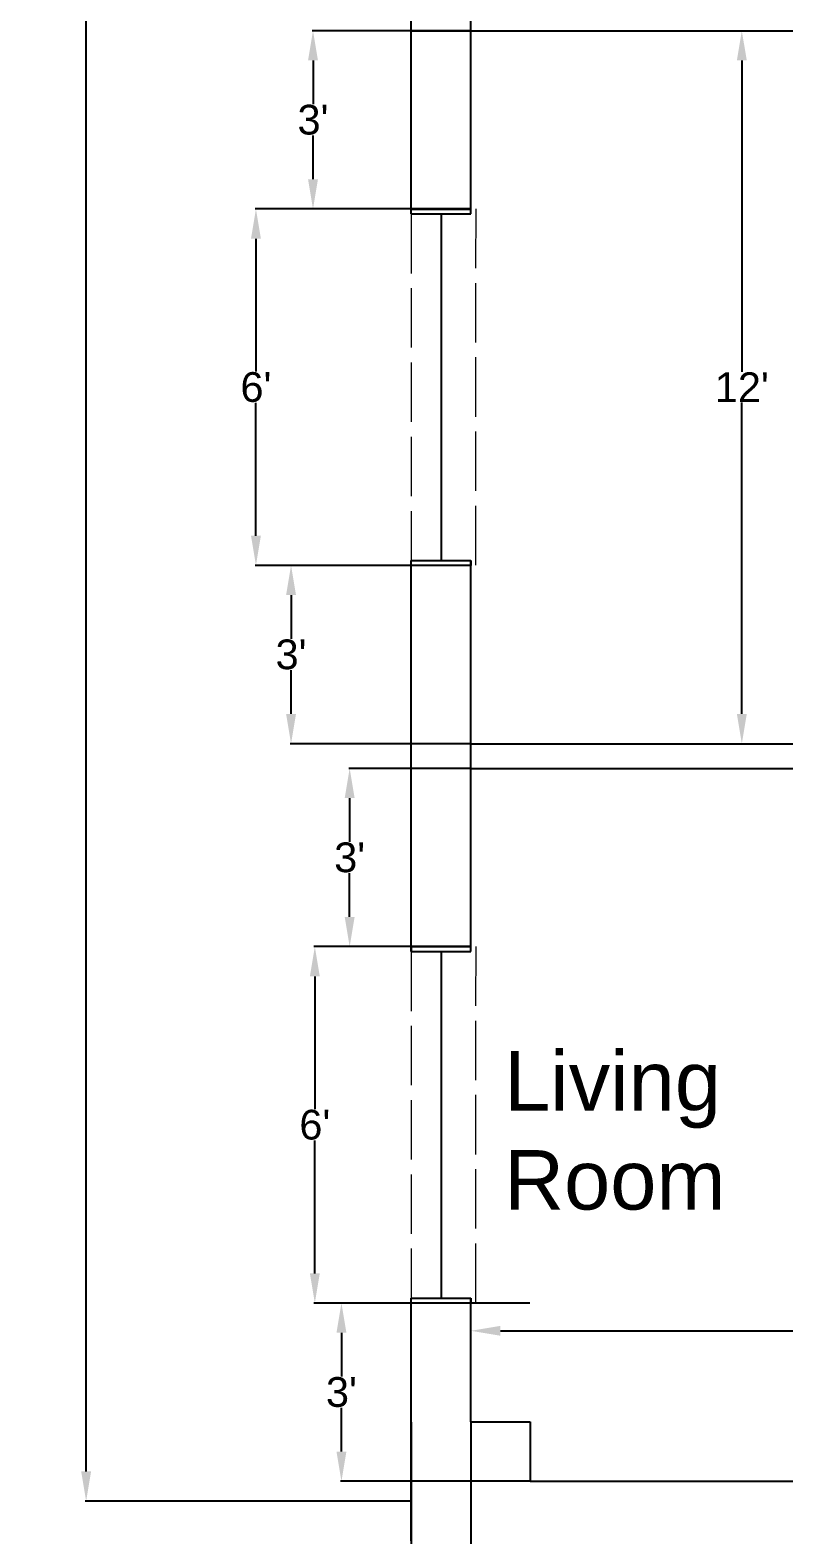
# Model space of a CAD drawing. Header units: inches. Extents: x 2169 to 3045, y 1192 to 2064.
# Drawn here: x 2168.8 to 2321, y 1382.8 to 1686.7 of the extents above; entities that cross this region are included whole.
import ezdxf

# ---------------------------------------------------------------- set-up
doc = ezdxf.new("R2010")
doc.units = ezdxf.units.IN
doc.linetypes.add('ACAD_ISO02W100', pattern=[15, 12, -3])
for name, color, linetype in [('A PLAN ANNO DIM', 9, 'Continuous'), ('A PLAN ANNO ROOM NAME', 4, 'Continuous'), ('A PLAN WALL EXTERIOR', 4, 'Continuous'), ('A PLAN WALL INTERIOR', 5, 'Continuous'), ('A PLAN WINDOW FRAME', 3, 'Continuous'), ('A PLAN WINDOW GLAZING', 8, 'Continuous')]:
    doc.layers.add(name, color=color, linetype=linetype)
doc.layers.add('A PLAN DOOR SWING', color=1, linetype='ACAD_ISO02W100', lineweight=0)
doc.styles.get("Standard").update_dxf_attribs({"font": 'Arial.ttf'})
doc.dimstyles.get("Standard").update_dxf_attribs({"dimtxt": 6, "dimasz": 6, "dimexe": 0.18, "dimexo": 0.0625, "dimgap": 0.09, "dimtad": 0, "dimtih": 1, "dimtoh": 1, "dimdec": 4, "dimzin": 0, "dimdsep": 46, "dimlunit": 4, "dimtxsty": 'Standard', "dimcen": 0.1875, "dimadec": 0, "dimazin": 0, "dimtfac": 1, "dimtdec": 4, "dimtofl": 0, "dimtmove": 0, "dimatfit": 3, "dimfxl": 1, "dimtolj": 1, "dimtzin": 0, "dimarcsym": 0})

# ---------------------------------------------------------------- blocks, each defined once
blk = doc.blocks.new('*D1')
at = {"layer": 'A PLAN ANNO DIM', "color": 0, "lineweight": -2, "transparency": 16777216}
for p, q in [((2245.74, 2007.58), (2179.97, 2007.58)), ((2180.15, 2001.58), (2180.15, 1704.88)), ((2180.15, 1395.58), (2180.15, 1698.58)), ((2245.74, 1389.58), (2179.97, 1389.58))]:
    blk.add_line(p, q, dxfattribs=at)
at = {"layer": 'A PLAN ANNO DIM', "color": 0, "transparency": 16777216}
for points in [[(2179.15, 2001.58), (2181.15, 2001.58), (2180.15, 2007.58)], [(2179.15, 1395.58), (2181.15, 1395.58), (2180.15, 1389.58)]]:
    blk.add_solid(points, dxfattribs=at)
at = {"layer": 'Defpoints', "color": 0, "transparency": 16777216}
for p in [(2245.8, 2007.58), (2180.15, 1389.58), (2245.8, 1389.58)]:
    blk.add_point(p, dxfattribs=at)
at = {"layer": 'A PLAN ANNO DIM', "color": 0, "transparency": 16777216, "insert": (2180.15, 1701.73), "char_height": 6, "attachment_point": 5}
blk.add_mtext('\\A1;51\'-6"', dxfattribs=at)
blk = doc.blocks.new('*D43')
at = {"layer": 'A PLAN ANNO DIM', "color": 0, "lineweight": -2, "transparency": 16777216}
for p, q in [((2245.8, 1405.51), (2245.8, 1357.23)), ((2257.8, 1405.51), (2257.8, 1357.23)), ((2239.8, 1357.41), (2233.8, 1357.41)), ((2263.8, 1357.41), (2269.8, 1357.41))]:
    blk.add_line(p, q, dxfattribs=at)
at = {"layer": 'A PLAN ANNO DIM', "color": 0, "transparency": 16777216}
for points in [[(2239.8, 1358.41), (2239.8, 1356.41), (2245.8, 1357.41)], [(2263.8, 1358.41), (2263.8, 1356.41), (2257.8, 1357.41)]]:
    blk.add_solid(points, dxfattribs=at)
at = {"layer": 'Defpoints', "color": 0, "transparency": 16777216}
for p in [(2245.8, 1405.58), (2257.8, 1405.58), (2245.8, 1357.41)]:
    blk.add_point(p, dxfattribs=at)
at = {"layer": 'A PLAN ANNO DIM', "color": 0, "transparency": 16777216, "insert": (2251.8, 1357.41), "char_height": 6, "attachment_point": 5}
blk.add_mtext("\\A1;1'", dxfattribs=at)
blk = doc.blocks.new('*D56')
at = {"layer": 'A PLAN ANNO DIM', "color": 0, "lineweight": -2, "transparency": 16777216}
for p, q in [((2309.36, 1686.58), (2312.7, 1686.58)), ((2312.52, 1680.58), (2312.52, 1617.68)), ((2312.52, 1548.58), (2312.52, 1611.47)), ((2309.36, 1542.58), (2312.7, 1542.58))]:
    blk.add_line(p, q, dxfattribs=at)
at = {"layer": 'A PLAN ANNO DIM', "color": 0, "transparency": 16777216}
for points in [[(2311.52, 1680.58), (2313.52, 1680.58), (2312.52, 1686.58)], [(2311.52, 1548.58), (2313.52, 1548.58), (2312.52, 1542.58)]]:
    blk.add_solid(points, dxfattribs=at)
at = {"layer": 'Defpoints', "color": 0, "transparency": 16777216}
for p in [(2309.3, 1686.58), (2312.52, 1686.58), (2309.3, 1542.58)]:
    blk.add_point(p, dxfattribs=at)
at = {"layer": 'A PLAN ANNO DIM', "color": 0, "transparency": 16777216, "insert": (2312.52, 1614.58), "char_height": 6, "attachment_point": 5}
blk.add_mtext("\\A1;12'", dxfattribs=at)
blk = doc.blocks.new('*D57')
at = {"layer": 'A PLAN ANNO DIM', "color": 0, "lineweight": -2, "transparency": 16777216}
for p, q in [((2257.8, 1405.64), (2257.8, 1424.16)), ((2263.8, 1423.98), (2387.35, 1423.98)), ((2531.8, 1423.98), (2408.25, 1423.98)), ((2537.8, 1405.64), (2537.8, 1424.16))]:
    blk.add_line(p, q, dxfattribs=at)
at = {"layer": 'A PLAN ANNO DIM', "color": 0, "transparency": 16777216}
for points in [[(2263.8, 1424.98), (2263.8, 1422.98), (2257.8, 1423.98)], [(2531.8, 1424.98), (2531.8, 1422.98), (2537.8, 1423.98)]]:
    blk.add_solid(points, dxfattribs=at)
at = {"layer": 'Defpoints', "color": 0, "transparency": 16777216}
for p in [(2537.8, 1423.98), (2257.8, 1405.58), (2537.8, 1405.58)]:
    blk.add_point(p, dxfattribs=at)
at = {"layer": 'A PLAN ANNO DIM', "color": 0, "transparency": 16777216, "insert": (2397.8, 1423.98), "char_height": 6, "attachment_point": 5}
blk.add_mtext('\\A1;23\'-4"', dxfattribs=at)
blk = doc.blocks.new('*D68')
at = {"layer": 'A PLAN ANNO DIM', "color": 0, "lineweight": -2, "transparency": 16777216}
for p, q in [((2257.74, 1686.58), (2225.77, 1686.58)), ((2225.95, 1680.58), (2225.95, 1671.73)), ((2225.95, 1656.58), (2225.95, 1665.42)), ((2257.74, 1650.58), (2225.77, 1650.58))]:
    blk.add_line(p, q, dxfattribs=at)
at = {"layer": 'A PLAN ANNO DIM', "color": 0, "transparency": 16777216}
for points in [[(2224.95, 1680.58), (2226.95, 1680.58), (2225.95, 1686.58)], [(2224.95, 1656.58), (2226.95, 1656.58), (2225.95, 1650.58)]]:
    blk.add_solid(points, dxfattribs=at)
at = {"layer": 'Defpoints', "color": 0, "transparency": 16777216}
for p in [(2257.8, 1686.58), (2225.95, 1650.58), (2257.8, 1650.58)]:
    blk.add_point(p, dxfattribs=at)
at = {"layer": 'A PLAN ANNO DIM', "color": 0, "transparency": 16777216, "insert": (2225.95, 1668.58), "char_height": 6, "attachment_point": 5}
blk.add_mtext("\\A1;3'", dxfattribs=at)
blk = doc.blocks.new('*D69')
at = {"layer": 'A PLAN ANNO DIM', "color": 0, "lineweight": -2, "transparency": 16777216}
for p, q in [((2245.74, 1650.58), (2214.25, 1650.58)), ((2214.43, 1644.58), (2214.43, 1617.73)), ((2214.43, 1584.58), (2214.43, 1611.42)), ((2245.74, 1578.58), (2214.25, 1578.58))]:
    blk.add_line(p, q, dxfattribs=at)
at = {"layer": 'A PLAN ANNO DIM', "color": 0, "transparency": 16777216}
for points in [[(2213.43, 1644.58), (2215.43, 1644.58), (2214.43, 1650.58)], [(2213.43, 1584.58), (2215.43, 1584.58), (2214.43, 1578.58)]]:
    blk.add_solid(points, dxfattribs=at)
at = {"layer": 'Defpoints', "color": 0, "transparency": 16777216}
for p in [(2245.8, 1650.58), (2214.43, 1578.58), (2245.8, 1578.58)]:
    blk.add_point(p, dxfattribs=at)
at = {"layer": 'A PLAN ANNO DIM', "color": 0, "transparency": 16777216, "insert": (2214.43, 1614.58), "char_height": 6, "attachment_point": 5}
blk.add_mtext("\\A1;6'", dxfattribs=at)
blk = doc.blocks.new('*D70')
at = {"layer": 'A PLAN ANNO DIM', "color": 0, "lineweight": -2, "transparency": 16777216}
for p, q in [((2257.74, 1578.58), (2221.34, 1578.58)), ((2221.52, 1572.58), (2221.52, 1563.73)), ((2221.52, 1548.58), (2221.52, 1557.42)), ((2257.74, 1542.58), (2221.34, 1542.58))]:
    blk.add_line(p, q, dxfattribs=at)
at = {"layer": 'A PLAN ANNO DIM', "color": 0, "transparency": 16777216}
for points in [[(2220.52, 1572.58), (2222.52, 1572.58), (2221.52, 1578.58)], [(2220.52, 1548.58), (2222.52, 1548.58), (2221.52, 1542.58)]]:
    blk.add_solid(points, dxfattribs=at)
at = {"layer": 'Defpoints', "color": 0, "transparency": 16777216}
for p in [(2257.8, 1578.58), (2221.52, 1542.58), (2257.8, 1542.58)]:
    blk.add_point(p, dxfattribs=at)
at = {"layer": 'A PLAN ANNO DIM', "color": 0, "transparency": 16777216, "insert": (2221.52, 1560.58), "char_height": 6, "attachment_point": 5}
blk.add_mtext("\\A1;3'", dxfattribs=at)
blk = doc.blocks.new('*D71')
at = {"layer": 'A PLAN ANNO DIM', "color": 0, "lineweight": -2, "transparency": 16777216}
for p, q in [((2257.74, 1537.58), (2233.17, 1537.58)), ((2233.35, 1531.58), (2233.35, 1522.73)), ((2233.35, 1507.58), (2233.35, 1516.42)), ((2257.74, 1501.58), (2233.17, 1501.58))]:
    blk.add_line(p, q, dxfattribs=at)
at = {"layer": 'A PLAN ANNO DIM', "color": 0, "transparency": 16777216}
for points in [[(2232.35, 1531.58), (2234.35, 1531.58), (2233.35, 1537.58)], [(2232.35, 1507.58), (2234.35, 1507.58), (2233.35, 1501.58)]]:
    blk.add_solid(points, dxfattribs=at)
at = {"layer": 'Defpoints', "color": 0, "transparency": 16777216}
for p in [(2257.8, 1537.58), (2233.35, 1501.58), (2257.8, 1501.58)]:
    blk.add_point(p, dxfattribs=at)
at = {"layer": 'A PLAN ANNO DIM', "color": 0, "transparency": 16777216, "insert": (2233.35, 1519.58), "char_height": 6, "attachment_point": 5}
blk.add_mtext("\\A1;3'", dxfattribs=at)
blk = doc.blocks.new('*D72')
at = {"layer": 'A PLAN ANNO DIM', "color": 0, "lineweight": -2, "transparency": 16777216}
for p, q in [((2245.74, 1501.58), (2226.14, 1501.58)), ((2226.32, 1495.58), (2226.32, 1468.73)), ((2226.32, 1435.58), (2226.32, 1462.42)), ((2245.74, 1429.58), (2226.14, 1429.58))]:
    blk.add_line(p, q, dxfattribs=at)
at = {"layer": 'A PLAN ANNO DIM', "color": 0, "transparency": 16777216}
for points in [[(2225.32, 1495.58), (2227.32, 1495.58), (2226.32, 1501.58)], [(2225.32, 1435.58), (2227.32, 1435.58), (2226.32, 1429.58)]]:
    blk.add_solid(points, dxfattribs=at)
at = {"layer": 'Defpoints', "color": 0, "transparency": 16777216}
for p in [(2245.8, 1501.58), (2226.32, 1429.58), (2245.8, 1429.58)]:
    blk.add_point(p, dxfattribs=at)
at = {"layer": 'A PLAN ANNO DIM', "color": 0, "transparency": 16777216, "insert": (2226.32, 1465.58), "char_height": 6, "attachment_point": 5}
blk.add_mtext("\\A1;6'", dxfattribs=at)
blk = doc.blocks.new('*D74')
at = {"layer": 'A PLAN ANNO DIM', "color": 0, "lineweight": -2, "transparency": 16777216}
for p, q in [((2269.74, 1429.58), (2231.51, 1429.58)), ((2231.69, 1423.58), (2231.69, 1414.73)), ((2231.69, 1399.58), (2231.69, 1408.42)), ((2269.74, 1393.58), (2231.51, 1393.58))]:
    blk.add_line(p, q, dxfattribs=at)
at = {"layer": 'A PLAN ANNO DIM', "color": 0, "transparency": 16777216}
for points in [[(2230.69, 1423.58), (2232.69, 1423.58), (2231.69, 1429.58)], [(2230.69, 1399.58), (2232.69, 1399.58), (2231.69, 1393.58)]]:
    blk.add_solid(points, dxfattribs=at)
at = {"layer": 'Defpoints', "color": 0, "transparency": 16777216}
for p in [(2231.69, 1429.58), (2269.8, 1429.58), (2269.8, 1393.58)]:
    blk.add_point(p, dxfattribs=at)
at = {"layer": 'A PLAN ANNO DIM', "color": 0, "transparency": 16777216, "insert": (2231.69, 1411.58), "char_height": 6, "attachment_point": 5}
blk.add_mtext("\\A1;3'", dxfattribs=at)

msp = doc.modelspace()

# ---------------------------------------------------------------- linework, layer by layer
at = {"layer": 'A PLAN ANNO ROOM NAME'}
msp.add_line((2245.80012, 1686.57518), (2545.80012, 1686.57518), dxfattribs=at)
at = {"layer": 'A PLAN DOOR SWING'}
for p, q in [((2258.78927, 1650.62771), (2258.77734, 1578.57518)), ((2245.80012, 1649.57518), (2245.80012, 1579.57518)), ((2258.78927, 1501.62771), (2258.77734, 1429.57518)), ((2245.80012, 1500.57518), (2245.80012, 1430.57518))]:
    msp.add_line(p, q, dxfattribs=at)
at = {"layer": 'A PLAN WALL EXTERIOR'}
for p, q in [((2245.80012, 1649.57518), (2245.80012, 1694.57518)), ((2257.80012, 1649.57518), (2257.80012, 1694.57518)), ((2245.80012, 1500.57518), (2245.80012, 1579.57518)), ((2257.80012, 1500.57518), (2257.80012, 1579.57518)), ((2245.80012, 1381.57518), (2245.80012, 1430.57518)), ((2257.80012, 1405.57518), (2257.80012, 1430.57518)), ((2257.80012, 1405.57518), (2269.80012, 1405.57518)), ((2269.80012, 1405.57518), (2269.80012, 1393.57518)), ((2537.80012, 1393.57518), (2269.80012, 1393.57518))]:
    msp.add_line(p, q, dxfattribs=at)
at = {"layer": 'A PLAN WALL INTERIOR'}
for p, q in [((2257.80012, 1542.57518), (2360.80012, 1542.57518)), ((2257.80012, 1537.57518), (2360.80012, 1537.57518))]:
    msp.add_line(p, q, dxfattribs=at)
at = {"layer": 'A PLAN WINDOW FRAME'}
for p, q in [((2257.80012, 1649.57518), (2257.80012, 1650.57518)), ((2245.80012, 1649.57518), (2257.80012, 1649.57518)), ((2245.80012, 1578.57518), (2245.80012, 1579.57518)), ((2245.80012, 1579.57518), (2257.80012, 1579.57518)), ((2257.80012, 1579.57518), (2257.80012, 1578.57518)), ((2245.80012, 1501.57518), (2245.80012, 1500.57518)), ((2257.80012, 1500.57518), (2257.80012, 1501.57518)), ((2245.80012, 1500.57518), (2257.80012, 1500.57518)), ((2245.80012, 1429.57518), (2245.80012, 1430.57518)), ((2245.80012, 1430.57518), (2257.80012, 1430.57518)), ((2257.80012, 1430.57518), (2257.80012, 1429.57518))]:
    msp.add_line(p, q, dxfattribs=at)
at = {"layer": 'A PLAN WINDOW GLAZING'}
for p, q in [((2245.80012, 1650.57518), (2257.80012, 1650.57518)), ((2251.80012, 1649.57518), (2251.80012, 1579.57518)), ((2257.80012, 1578.57518), (2245.80012, 1578.57518)), ((2257.80012, 1542.57518), (2257.80012, 1578.57518)), ((2257.80012, 1501.57518), (2245.80012, 1501.57518)), ((2251.80012, 1500.57518), (2251.80012, 1430.57518)), ((2257.80012, 1429.57518), (2245.80012, 1429.57518))]:
    msp.add_line(p, q, dxfattribs=at)

# ---------------------------------------------------------------- texts
at = {"layer": 'A PLAN ANNO ROOM NAME', "insert": (2264.52912, 1448.30572), "char_height": 12, "attachment_point": 7}
msp.add_mtext_dynamic_manual_height_columns('Living Room', width=48.6996659, gutter_width=12.5, heights=[0], dxfattribs=at)

# ---------------------------------------------------------------- dimensions: what is measured, and where the dimension line sits
at = {"layer": 'A PLAN ANNO DIM'}
dim = msp.add_linear_dim(base=(2180.1523, 1389.57518), p1=(2245.80012, 2007.57518), p2=(2245.80012, 1389.57518), angle=90, dimstyle='Standard', dxfattribs=at)
dim.commit()
dim.dimension.update_dxf_attribs({"geometry": '*D1', "text_midpoint": (2180.1523, 1701.72862), "dimtype": 160})
for base, p1, p2, angle, picture, middle in [((2225.95309, 1650.57518), (2257.80012, 1686.57518), (2257.80012, 1650.57518), 90, '*D68', (2225.95309, 1668.57518)), ((2312.51952, 1686.57518), (2309.30012, 1542.57518), (2309.30012, 1686.57518), 270, '*D56', (2312.51952, 1614.57518)), ((2214.43463, 1578.57518), (2245.80012, 1650.57518), (2245.80012, 1578.57518), 90, '*D69', (2214.43463, 1614.57518)), ((2221.51634, 1542.57518), (2257.80012, 1578.57518), (2257.80012, 1542.57518), 90, '*D70', (2221.51634, 1560.57518)), ((2233.35476, 1501.57518), (2257.80012, 1537.57518), (2257.80012, 1501.57518), 90, '*D71', (2233.35476, 1519.57518)), ((2226.31927, 1429.57518), (2245.80012, 1501.57518), (2245.80012, 1429.57518), 90, '*D72', (2226.31927, 1465.57518)), ((2231.6947, 1429.57518), (2269.80012, 1393.57518), (2269.80012, 1429.57518), 90, '*D74', (2231.6947, 1411.57518))]:
    dim = msp.add_linear_dim(base=base, p1=p1, p2=p2, angle=angle, dimstyle='Standard', dxfattribs=at)
    dim.commit()
    dim.dimension.update_dxf_attribs({"geometry": picture, "text_midpoint": middle})
dim = msp.add_linear_dim(base=(2537.80012, 1423.9829), p1=(2257.80012, 1405.57518), p2=(2537.80012, 1405.57518), dimstyle='Standard', dxfattribs=at)
dim.commit()
dim.dimension.update_dxf_attribs({"geometry": '*D57', "text_midpoint": (2397.80012, 1423.9829), "dimtype": 160})
dim = msp.add_linear_dim(base=(2245.80012, 1357.41137), p1=(2257.80012, 1405.57518), p2=(2245.80012, 1405.57518), dimstyle='Standard', dxfattribs=at)
dim.commit()
dim.dimension.update_dxf_attribs({"geometry": '*D43', "text_midpoint": (2251.80012, 1357.41137)})

doc.saveas('drawing.dxf')
